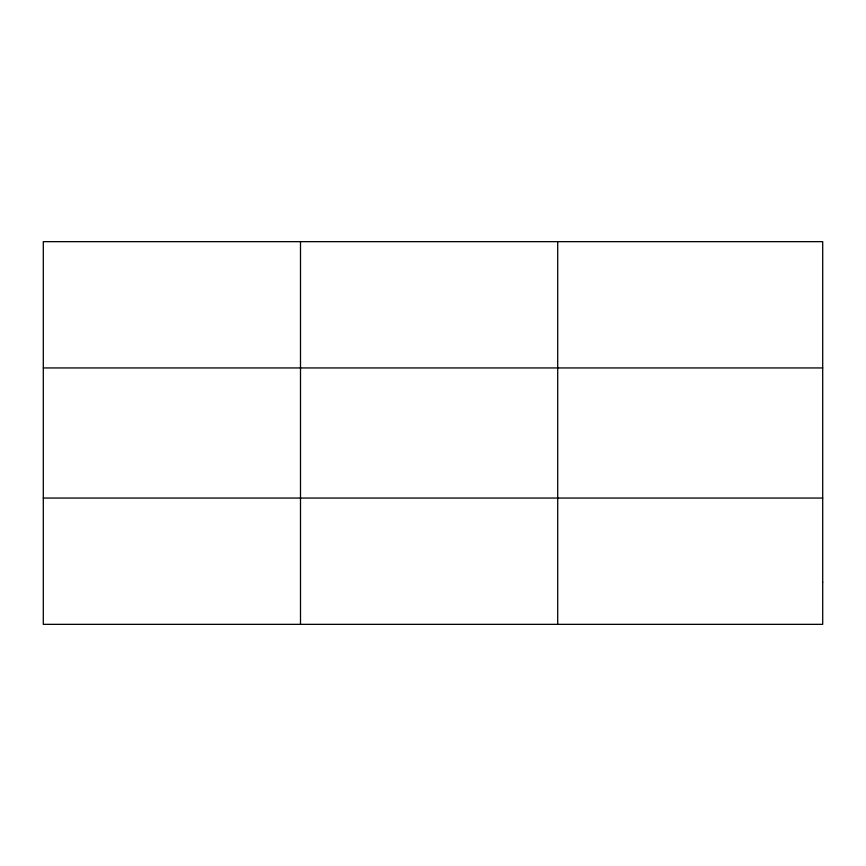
<?xml version="1.0" encoding="UTF-8"?>
<svg xmlns="http://www.w3.org/2000/svg" width="866" height="866" viewBox="0 0 866 866"><rect width="100%" height="100%" fill="white"/><g stroke="black" fill="none" stroke-linecap="round" stroke-linejoin="round"><path stroke-width="1.3" d="M300.502 624.343L300.502 241.657M557.704 624.343L557.704 241.657M43.3 367.942L822.7 367.942M43.3 498.058L822.7 498.058M822.7 582.244L822.7 624.343L43.3 624.343L43.3 241.657L822.7 241.657L822.7 582.244"/></g></svg>
